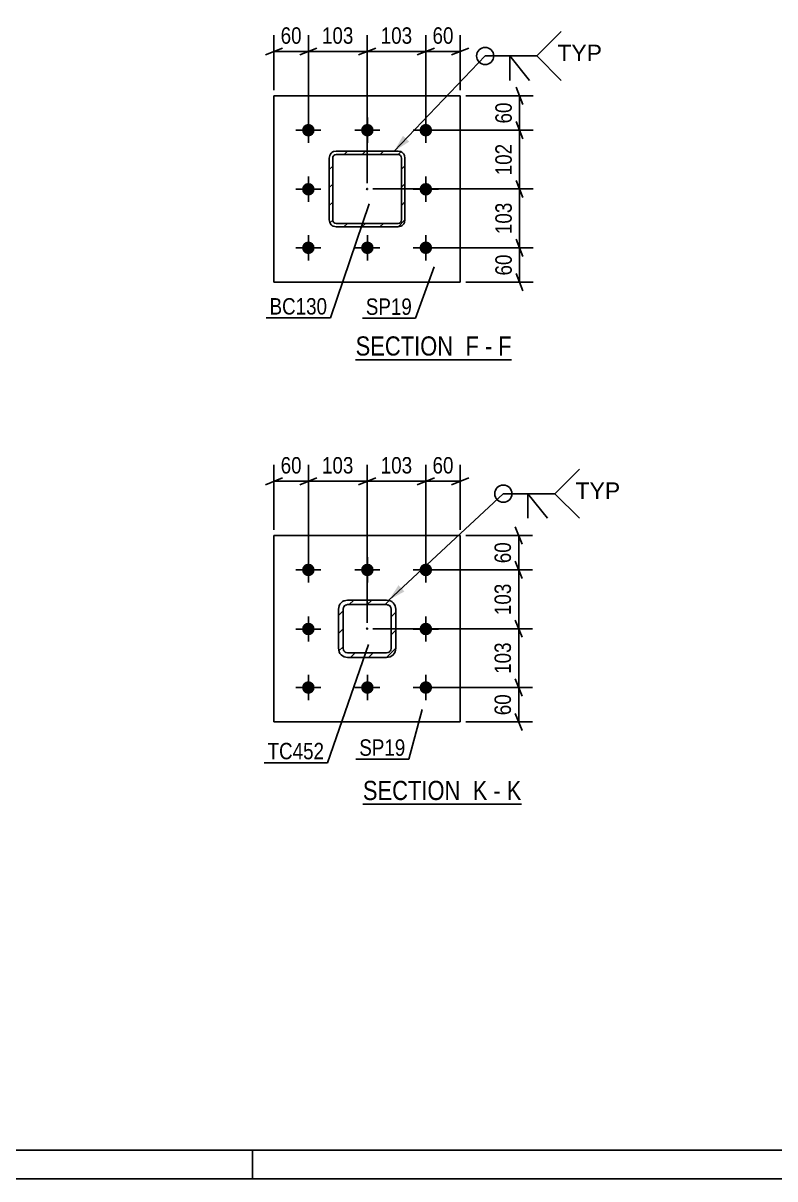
# Model space of a CAD drawing. Header units: millimetres. Extents: x 0 to 1189, y 0 to 841.
# Drawn here: x 309 to 440.2, y 0 to 201.5 of the extents above; entities that cross this region are included whole.
import ezdxf

# ---------------------------------------------------------------- set-up
doc = ezdxf.new("R2010")
doc.units = ezdxf.units.MM
doc.linetypes.add('DXK_LINE_DOT2', pattern=[3.9198, 1.9599, -1.9599])
doc.linetypes.add('DXK_LINE_DOT3', pattern=[5.9187, 2.979, -0.9799, 0.9799, -0.9799])
doc.styles.add('Arial', font='arial.ttf', dxfattribs={"height": 0.2})
doc.styles.add('Arial Narrow', font='ARIALN.TTF', dxfattribs={"height": 0.2})

# ---------------------------------------------------------------- blocks, each defined once
blk = doc.blocks.new('Unknown-814738513-18 - 2097')
at = {"color": 6, "linetype": 'Continuous'}
blk.add_line((367, 142.78), (394.22, 142.78), dxfattribs=at)
at = {"color": 0, "linetype": 'Continuous'}
for points in [[(385.11, 143.53), (385.11, 147.03), (367, 147.03), (367, 143.53)], [(388.5, 143.53), (388.5, 147.03), (386.16, 147.03), (386.16, 143.53)], [(390.83, 143.53), (390.83, 147.03), (389.55, 147.03), (389.55, 143.53)], [(394.22, 143.53), (394.22, 147.03), (391.88, 147.03), (391.88, 143.53)]]:
    blk.add_wipeout(points, dxfattribs=at)
at = {"color": 7, "linetype": 'Continuous', "style": 'Arial Narrow'}
for s, p in [('SECTION ', (367, 143.53)), ('F', (386.16, 143.53)), ('F', (391.88, 143.53)), ('-', (389.55, 143.53))]:
    blk.add_text(s, height=3.34, dxfattribs=at).set_placement(p)
blk = doc.blocks.new('Unknown-814738513-1135')
at = {"color": 5, "linetype": 'Continuous'}
for p, q in [((5, 5), (1184, 5)), ((349, 0), (349, 5)), ((0, 0), (1189, 0))]:
    blk.add_line(p, q, dxfattribs=at)
blk = doc.blocks.new('Unknown-814738513-16 - 3327')
at = {"color": 6, "linetype": 'Continuous'}
blk.add_line((368.27, 65.3), (395.92, 65.3), dxfattribs=at)
at = {"color": 0, "linetype": 'Continuous'}
for points in [[(386.38, 66.05), (386.38, 69.55), (368.27, 69.55), (368.27, 66.05)], [(389.98, 66.05), (389.98, 69.55), (387.43, 69.55), (387.43, 66.05)], [(392.31, 66.05), (392.31, 69.55), (391.03, 69.55), (391.03, 66.05)], [(395.92, 66.05), (395.92, 69.55), (393.36, 69.55), (393.36, 66.05)]]:
    blk.add_wipeout(points, dxfattribs=at)
at = {"color": 7, "linetype": 'Continuous', "style": 'Arial Narrow'}
for s, p in [('SECTION ', (368.27, 66.05)), ('K', (387.43, 66.05)), ('K', (393.36, 66.05)), ('-', (391.03, 66.05))]:
    blk.add_text(s, height=3.34, dxfattribs=at).set_placement(p)
blk = doc.blocks.new('Bolt-814738513-2119 - 2097')
at = {"linetype": 'Continuous'}
for points in [[(359.85, 182.82, -1), (357.65, 182.82, -1)], [(370.15, 182.82, -1), (367.95, 182.82, -1)], [(380.35, 182.82, -1), (378.15, 182.82, -1)], [(359.85, 172.52, -1), (357.65, 172.52, -1)], [(380.35, 172.52, -1), (378.15, 172.52, -1)], [(359.85, 162.32, -1), (357.65, 162.32, -1)], [(370.15, 162.32, -1), (367.95, 162.32, -1)], [(380.35, 162.32, -1), (378.15, 162.32, -1)]]:
    blk.add_hatch(color=1, dxfattribs=at).paths.add_polyline_path(points)
at = {"color": 1, "linetype": 'Continuous'}
for p, q in [((358.75, 185.02), (358.75, 180.62)), ((369.05, 185.02), (369.05, 180.62)), ((379.25, 185.02), (379.25, 180.62)), ((356.55, 182.82), (360.95, 182.82)), ((366.85, 182.82), (371.25, 182.82)), ((377.05, 182.82), (381.45, 182.82)), ((358.75, 174.72), (358.75, 170.32)), ((379.25, 174.72), (379.25, 170.32)), ((356.55, 172.52), (360.95, 172.52)), ((377.05, 172.52), (381.45, 172.52)), ((358.75, 164.52), (358.75, 160.12)), ((369.05, 164.52), (369.05, 160.12)), ((379.25, 164.52), (379.25, 160.12)), ((356.55, 162.32), (360.95, 162.32)), ((366.85, 162.32), (371.25, 162.32)), ((377.05, 162.32), (381.45, 162.32))]:
    blk.add_line(p, q, dxfattribs=at)
blk = doc.blocks.new('Part-814738513-2180 - 2097')
at = {"color": 2, "linetype": 'Continuous'}
for p, q in [((352.75, 156.32), (352.75, 188.82)), ((352.75, 188.82), (385.25, 188.82)), ((385.25, 156.32), (385.25, 188.82)), ((352.75, 156.32), (385.25, 156.32))]:
    blk.add_line(p, q, dxfattribs=at)
blk = doc.blocks.new('Part-814738513-2227 - 2097')
at = {"linetype": 'Continuous'}
h = blk.add_hatch(dxfattribs=at)
h.set_pattern_fill('', scale=0.7, style=0, pattern_type=0)
h.set_pattern_definition([(45, (374.3972, 165.973), (-1.57154, 1.57154), [])])
h.paths.add_polyline_path([(363.6, 165.97), (374.4, 165.97), (374.86, 166.06), (375.25, 166.32), (375.51, 166.71), (375.6, 167.17), (375.6, 177.97), (375.51, 178.43), (375.25, 178.82), (374.86, 179.08), (374.4, 179.17), (363.6, 179.17), (363.14, 179.08), (362.75, 178.82), (362.49, 178.43), (362.4, 177.97), (362.4, 167.17), (362.49, 166.71), (362.75, 166.32), (363.14, 166.06)])
h.paths.add_polyline_path([(363.04, 166.94), (363, 167.17), (363, 177.97), (363.04, 178.2), (363.17, 178.4), (363.37, 178.53), (363.6, 178.57), (374.4, 178.57), (374.63, 178.53), (374.82, 178.4), (374.95, 178.2), (375, 177.97), (375, 167.17), (374.95, 166.94), (374.82, 166.75), (374.63, 166.62), (374.4, 166.57), (363.6, 166.57), (363.37, 166.62), (363.17, 166.75)])
blk.add_hatch(color=30, dxfattribs=at).paths.add_polyline_path([(369, 172.47, -1), (369, 172.67, -1)])
at = {"color": 7, "linetype": 'DXK_LINE_DOT2'}
for p, q in [((362.4, 177.97), (362.49, 178.43)), ((362.4, 177.97), (362.4, 167.17)), ((363.04, 178.2), (363, 177.97)), ((363, 167.17), (363, 177.97)), ((363.17, 178.4), (363.04, 178.2)), ((363.14, 179.08), (363.6, 179.17)), ((363.37, 178.53), (363.17, 178.4)), ((363.6, 178.57), (363.37, 178.53)), ((363.6, 179.17), (374.4, 179.17)), ((363.6, 178.57), (374.4, 178.57)), ((374.4, 179.17), (374.86, 179.08)), ((374.63, 178.53), (374.4, 178.57)), ((374.82, 178.4), (374.63, 178.53)), ((374.95, 178.2), (374.82, 178.4)), ((375, 177.97), (374.95, 178.2)), ((375, 167.17), (375, 177.97)), ((375.51, 178.43), (375.6, 177.97)), ((375.6, 167.17), (375.6, 177.97)), ((362.49, 166.71), (362.4, 167.17)), ((363, 167.17), (363.04, 166.94)), ((363.04, 166.94), (363.17, 166.75)), ((363.6, 165.97), (363.14, 166.06)), ((363.17, 166.75), (363.37, 166.62)), ((363.37, 166.62), (363.6, 166.57)), ((363.6, 166.57), (374.4, 166.57)), ((363.6, 165.97), (374.4, 165.97)), ((374.4, 166.57), (374.63, 166.62)), ((374.86, 166.06), (374.4, 165.97)), ((374.63, 166.62), (374.82, 166.75)), ((374.82, 166.75), (374.95, 166.94)), ((374.95, 166.94), (375, 167.17)), ((375.6, 167.17), (375.51, 166.71))]:
    blk.add_line(p, q, dxfattribs=at)
at = {"color": 2, "linetype": 'Continuous'}
for p, q in [((362.49, 178.43), (362.4, 177.97)), ((362.4, 177.97), (362.4, 177.97)), ((362.4, 167.17), (362.4, 177.97)), ((363, 177.97), (363.04, 178.2)), ((363, 177.97), (363, 177.97)), ((363, 167.17), (363, 177.97)), ((363.04, 178.2), (363.17, 178.4)), ((363.6, 179.17), (363.14, 179.08)), ((363.17, 178.4), (363.37, 178.53)), ((363.37, 178.53), (363.6, 178.57)), ((363.6, 179.17), (363.6, 179.17)), ((363.6, 179.17), (374.4, 179.17)), ((363.6, 178.57), (363.6, 178.57)), ((363.6, 178.57), (374.4, 178.57)), ((374.4, 179.17), (374.4, 179.17)), ((374.86, 179.08), (374.4, 179.17)), ((374.4, 178.57), (374.4, 178.57)), ((374.4, 178.57), (374.63, 178.53)), ((374.63, 178.53), (374.82, 178.4)), ((374.82, 178.4), (374.95, 178.2)), ((374.95, 178.2), (375, 177.97)), ((375, 177.97), (375, 177.97)), ((375, 167.17), (375, 177.97)), ((375.6, 177.97), (375.51, 178.43)), ((375.6, 177.97), (375.6, 177.97)), ((375.6, 167.17), (375.6, 177.97)), ((362.4, 167.17), (362.4, 167.17)), ((362.4, 167.17), (362.49, 166.71)), ((363, 167.17), (363, 167.17)), ((363.04, 166.94), (363, 167.17)), ((363.17, 166.75), (363.04, 166.94)), ((363.14, 166.06), (363.6, 165.97)), ((363.37, 166.62), (363.17, 166.75)), ((363.6, 166.57), (363.37, 166.62)), ((363.6, 166.57), (363.6, 166.57)), ((363.6, 166.57), (374.4, 166.57)), ((363.6, 165.97), (363.6, 165.97)), ((363.6, 165.97), (374.4, 165.97)), ((374.63, 166.62), (374.4, 166.57)), ((374.4, 166.57), (374.4, 166.57)), ((374.4, 165.97), (374.86, 166.06)), ((374.4, 165.97), (374.4, 165.97)), ((374.82, 166.75), (374.63, 166.62)), ((374.95, 166.94), (374.82, 166.75)), ((375, 167.17), (374.95, 166.94)), ((375, 167.17), (375, 167.17)), ((375.51, 166.71), (375.6, 167.17)), ((375.6, 167.17), (375.6, 167.17))]:
    blk.add_line(p, q, dxfattribs=at)
at = {"color": 7, "linetype": 'DXK_LINE_DOT3'}
blk.add_line((369, 172.57), (369, 172.57), dxfattribs=at)
at = {"color": 30, "linetype": 'DXK_LINE_DOT3'}
blk.add_line((369, 172.57), (369, 172.57), dxfattribs=at)
at = {"color": 30, "linetype": 'Continuous'}
blk.add_circle((369, 172.57), 0.1, dxfattribs=at)
at = {"color": 7, "linetype": 'DXK_LINE_DOT2'}
for centre, start, end in [((363.6, 177.97), 112.5, 157.5), ((374.4, 177.97), 22.5, 67.5), ((363.6, 167.17), 202.5, 247.5), ((374.4, 167.17), 292.5, 337.5)]:
    blk.add_arc(centre, 1.2, start, end, dxfattribs=at)
at = {"color": 2, "linetype": 'Continuous'}
for centre, start, end in [((363.6, 177.97), 112.5, 157.5), ((374.4, 177.97), 22.5, 67.5), ((363.6, 167.17), 202.5, 247.5), ((374.4, 167.17), 292.5, 337.5)]:
    blk.add_arc(centre, 1.2, start, end, dxfattribs=at)
blk = doc.blocks.new('Bolt-814738513-3387 - 3327')
at = {"linetype": 'Continuous'}
for points in [[(359.85, 106.16, -1), (357.65, 106.16, -1)], [(370.15, 106.16, -1), (367.95, 106.16, -1)], [(380.35, 106.16, -1), (378.15, 106.16, -1)], [(359.85, 95.86, -1), (357.65, 95.86, -1)], [(380.35, 95.86, -1), (378.15, 95.86, -1)], [(359.85, 85.66, -1), (357.65, 85.66, -1)], [(370.15, 85.66, -1), (367.95, 85.66, -1)], [(380.35, 85.66, -1), (378.15, 85.66, -1)]]:
    blk.add_hatch(color=1, dxfattribs=at).paths.add_polyline_path(points)
at = {"color": 1, "linetype": 'Continuous'}
for p, q in [((358.75, 108.36), (358.75, 103.96)), ((369.05, 108.36), (369.05, 103.96)), ((379.25, 108.36), (379.25, 103.96)), ((356.55, 106.16), (360.95, 106.16)), ((366.85, 106.16), (371.25, 106.16)), ((377.05, 106.16), (381.45, 106.16)), ((358.75, 98.06), (358.75, 93.66)), ((379.25, 98.06), (379.25, 93.66)), ((356.55, 95.86), (360.95, 95.86)), ((377.05, 95.86), (381.45, 95.86)), ((358.75, 87.86), (358.75, 83.46)), ((369.05, 87.86), (369.05, 83.46)), ((379.25, 87.86), (379.25, 83.46)), ((356.55, 85.66), (360.95, 85.66)), ((366.85, 85.66), (371.25, 85.66)), ((377.05, 85.66), (381.45, 85.66))]:
    blk.add_line(p, q, dxfattribs=at)
blk = doc.blocks.new('Part-814738513-3458 - 3327')
at = {"linetype": 'Continuous'}
h = blk.add_hatch(dxfattribs=at)
h.set_pattern_fill('', scale=0.7, style=0, pattern_type=0)
h.set_pattern_definition([(45, (372.3972, 90.9053), (-1.57154, 1.57154), [])])
h.paths.add_polyline_path([(365.6, 90.91), (372.4, 90.91), (373.01, 91.03), (373.53, 91.37), (373.88, 91.89), (374, 92.51), (374, 99.31), (373.88, 99.92), (373.53, 100.44), (373.01, 100.78), (372.4, 100.91), (365.6, 100.91), (364.98, 100.78), (364.47, 100.44), (364.12, 99.92), (364, 99.31), (364, 92.51), (364.12, 91.89), (364.47, 91.37), (364.98, 91.03)])
h.paths.add_polyline_path([(364.86, 92.2), (364.8, 92.51), (364.8, 99.31), (364.86, 99.61), (365.03, 99.87), (365.29, 100.04), (365.6, 100.11), (372.4, 100.11), (372.7, 100.04), (372.96, 99.87), (373.14, 99.61), (373.2, 99.31), (373.2, 92.51), (373.14, 92.2), (372.96, 91.94), (372.7, 91.77), (372.4, 91.71), (365.6, 91.71), (365.29, 91.77), (365.03, 91.94)])
blk.add_hatch(color=246, dxfattribs=at).paths.add_polyline_path([(369, 95.81, -1), (369, 96.01, -1)])
at = {"color": 7, "linetype": 'DXK_LINE_DOT2'}
for p, q in [((364.98, 100.78), (365.6, 100.91)), ((365.6, 100.91), (372.4, 100.91)), ((372.4, 100.91), (373.01, 100.78)), ((364, 99.31), (364.12, 99.92)), ((364, 92.51), (364, 99.31)), ((364.86, 99.61), (364.8, 99.31)), ((364.8, 92.51), (364.8, 99.31)), ((365.6, 100.11), (365.29, 100.04)), ((365.6, 100.11), (372.4, 100.11)), ((372.7, 100.04), (372.4, 100.11)), ((373.2, 99.31), (373.14, 99.61)), ((373.2, 92.51), (373.2, 99.31)), ((373.88, 99.92), (374, 99.31)), ((374, 92.51), (374, 99.31)), ((364.12, 91.89), (364, 92.51)), ((364.8, 92.51), (364.86, 92.2)), ((365.6, 90.91), (364.98, 91.03)), ((365.29, 91.77), (365.6, 91.71)), ((365.6, 91.71), (372.4, 91.71)), ((365.6, 90.91), (372.4, 90.91)), ((372.4, 91.71), (372.7, 91.77)), ((373.01, 91.03), (372.4, 90.91)), ((373.14, 92.2), (373.2, 92.51)), ((374, 92.51), (373.88, 91.89))]:
    blk.add_line(p, q, dxfattribs=at)
at = {"color": 2, "linetype": 'Continuous'}
for p, q in [((365.6, 100.91), (364.98, 100.78)), ((365.6, 100.91), (372.4, 100.91)), ((373.01, 100.78), (372.4, 100.91)), ((364.12, 99.92), (364, 99.31)), ((364, 92.51), (364, 99.31)), ((364.8, 99.31), (364.86, 99.61)), ((364.8, 92.51), (364.8, 99.31)), ((365.29, 100.04), (365.6, 100.11)), ((365.6, 100.11), (372.4, 100.11)), ((372.4, 100.11), (372.7, 100.04)), ((373.14, 99.61), (373.2, 99.31)), ((373.2, 92.51), (373.2, 99.31)), ((374, 99.31), (373.88, 99.92)), ((374, 92.51), (374, 99.31)), ((364, 92.51), (364.12, 91.89)), ((364.86, 92.2), (364.8, 92.51)), ((364.98, 91.03), (365.6, 90.91)), ((365.6, 91.71), (365.29, 91.77)), ((365.6, 91.71), (372.4, 91.71)), ((365.6, 90.91), (372.4, 90.91)), ((372.7, 91.77), (372.4, 91.71)), ((372.4, 90.91), (373.01, 91.03)), ((373.2, 92.51), (373.14, 92.2)), ((373.88, 91.89), (374, 92.51))]:
    blk.add_line(p, q, dxfattribs=at)
at = {"color": 7, "linetype": 'DXK_LINE_DOT3'}
blk.add_line((369, 95.91), (369, 95.91), dxfattribs=at)
at = {"color": 246, "linetype": 'DXK_LINE_DOT2'}
blk.add_line((369, 95.91), (369, 95.91), dxfattribs=at)
at = {"color": 246, "linetype": 'Continuous'}
blk.add_circle((369, 95.91), 0.1, dxfattribs=at)
at = {"color": 7, "linetype": 'DXK_LINE_DOT2'}
for centre, radius, start, end in [((365.6, 99.31), 1.6, 112.5, 157.5), ((372.4, 99.31), 1.6, 22.5, 67.5), ((365.6, 99.31), 0.8, 112.5, 157.5), ((372.4, 99.31), 0.8, 22.5, 67.5), ((365.6, 92.51), 1.6, 202.5, 247.5), ((365.6, 92.51), 0.8, 202.5, 247.5), ((372.4, 92.51), 0.8, 292.5, 337.5), ((372.4, 92.51), 1.6, 292.5, 337.5)]:
    blk.add_arc(centre, radius, start, end, dxfattribs=at)
at = {"color": 2, "linetype": 'Continuous'}
for centre, radius, start, end in [((365.6, 99.31), 1.6, 112.5, 157.5), ((372.4, 99.31), 1.6, 22.5, 67.5), ((365.6, 99.31), 0.8, 112.5, 157.5), ((372.4, 99.31), 0.8, 22.5, 67.5), ((365.6, 92.51), 1.6, 202.5, 247.5), ((365.6, 92.51), 0.8, 202.5, 247.5), ((372.4, 92.51), 0.8, 292.5, 337.5), ((372.4, 92.51), 1.6, 292.5, 337.5)]:
    blk.add_arc(centre, radius, start, end, dxfattribs=at)
blk = doc.blocks.new('Part-814738513-3350 - 3327')
at = {"color": 2, "linetype": 'Continuous'}
for p, q in [((352.75, 112.16), (385.25, 112.16)), ((352.75, 112.16), (352.75, 79.66)), ((385.25, 112.16), (385.25, 79.66)), ((352.75, 79.66), (385.25, 79.66))]:
    blk.add_line(p, q, dxfattribs=at)
blk = doc.blocks.new('StraightDimension-814738513-2320 - 2097')
at = {"color": 7, "linetype": 'Continuous'}
for p, q in [((379.25, 183.82), (379.25, 199.39)), ((385.25, 189.82), (385.25, 199.39)), ((377.75, 195.94), (380.75, 197.14)), ((379.25, 196.54), (385.25, 196.54)), ((386.75, 197.14), (383.75, 195.94))]:
    blk.add_line(p, q, dxfattribs=at)
at = {"color": 0}
blk.add_wipeout([(384.68, 197.29), (384.68, 201.49), (379.82, 201.49), (379.82, 197.29)], dxfattribs=at)
at = {"color": 3, "style": 'Arial Narrow'}
blk.add_text('60', height=2.863, dxfattribs=at).set_placement((380.42, 197.89))
blk = doc.blocks.new('StraightDimension-814738513-2253 - 2097')
at = {"color": 7, "linetype": 'Continuous'}
for p, q in [((394.99, 163.82), (396.19, 160.82)), ((380.25, 162.32), (397.99, 162.32)), ((395.59, 156.32), (395.59, 162.32)), ((396.19, 154.82), (394.99, 157.82)), ((386.25, 156.32), (397.99, 156.32))]:
    blk.add_line(p, q, dxfattribs=at)
at = {"color": 0}
blk.add_wipeout([(394.84, 161.75), (390.64, 161.75), (390.64, 156.89), (394.84, 156.89)], dxfattribs=at)
at = {"color": 3, "style": 'Arial Narrow'}
blk.add_text('60', height=2.863, rotation=90.0002, dxfattribs=at).set_placement((394.24, 157.49))
blk = doc.blocks.new('StraightDimension-814738513-2263 - 2097')
at = {"color": 7, "linetype": 'Continuous'}
for p, q in [((394.99, 174.07), (396.19, 171.07)), ((370, 172.57), (397.99, 172.57)), ((395.59, 162.32), (395.59, 172.57)), ((396.19, 160.82), (394.99, 163.82)), ((380.25, 162.32), (397.99, 162.32))]:
    blk.add_line(p, q, dxfattribs=at)
at = {"color": 0}
blk.add_wipeout([(394.84, 170.79), (390.64, 170.79), (390.64, 164.11), (394.84, 164.11)], dxfattribs=at)
at = {"color": 3, "style": 'Arial Narrow'}
blk.add_text('103', height=2.863, rotation=90.0002, dxfattribs=at).set_placement((394.24, 164.71))
blk = doc.blocks.new('StraightDimension-814738513-2272 - 2097')
at = {"color": 7, "linetype": 'Continuous'}
for p, q in [((394.99, 184.32), (396.19, 181.32)), ((380.25, 182.82), (397.99, 182.82)), ((395.59, 172.57), (395.59, 182.82)), ((396.19, 171.07), (394.99, 174.07)), ((370, 172.57), (397.99, 172.57))]:
    blk.add_line(p, q, dxfattribs=at)
at = {"color": 0}
blk.add_wipeout([(394.84, 181.04), (390.64, 181.04), (390.64, 174.36), (394.84, 174.36)], dxfattribs=at)
at = {"color": 3, "style": 'Arial Narrow'}
blk.add_text('102', height=2.863, rotation=90.0002, dxfattribs=at).set_placement((394.24, 174.96))
blk = doc.blocks.new('StraightDimension-814738513-2281 - 2097')
at = {"color": 7, "linetype": 'Continuous'}
for p, q in [((394.99, 190.32), (396.19, 187.32)), ((386.25, 188.82), (397.99, 188.82)), ((395.59, 182.82), (395.59, 188.82)), ((396.19, 181.32), (394.99, 184.32)), ((380.25, 182.82), (397.99, 182.82))]:
    blk.add_line(p, q, dxfattribs=at)
at = {"color": 0}
blk.add_wipeout([(394.84, 188.25), (390.64, 188.25), (390.64, 183.39), (394.84, 183.39)], dxfattribs=at)
at = {"color": 3, "style": 'Arial Narrow'}
blk.add_text('60', height=2.863, rotation=90.0002, dxfattribs=at).set_placement((394.24, 183.99))
blk = doc.blocks.new('StraightDimension-814738513-2292 - 2097')
at = {"color": 7, "linetype": 'Continuous'}
for p, q in [((352.75, 189.82), (352.75, 199.39)), ((358.75, 183.82), (358.75, 199.39)), ((351.25, 195.94), (354.25, 197.14)), ((352.75, 196.54), (358.75, 196.54)), ((360.25, 197.14), (357.25, 195.94))]:
    blk.add_line(p, q, dxfattribs=at)
at = {"color": 0}
blk.add_wipeout([(358.18, 197.29), (358.18, 201.49), (353.32, 201.49), (353.32, 197.29)], dxfattribs=at)
at = {"color": 3, "style": 'Arial Narrow'}
blk.add_text('60', height=2.863, dxfattribs=at).set_placement((353.92, 197.89))
blk = doc.blocks.new('StraightDimension-814738513-2302 - 2097')
at = {"color": 7, "linetype": 'Continuous'}
for p, q in [((358.75, 183.82), (358.75, 199.39)), ((369, 173.57), (369, 199.39)), ((357.25, 195.94), (360.25, 197.14)), ((358.75, 196.54), (369, 196.54)), ((370.5, 197.14), (367.5, 195.94))]:
    blk.add_line(p, q, dxfattribs=at)
at = {"color": 0}
blk.add_wipeout([(367.21, 197.29), (367.21, 201.49), (360.53, 201.49), (360.53, 197.29)], dxfattribs=at)
at = {"color": 3, "style": 'Arial Narrow'}
blk.add_text('103', height=2.863, dxfattribs=at).set_placement((361.13, 197.89))
blk = doc.blocks.new('StraightDimension-814738513-2311 - 2097')
at = {"color": 7, "linetype": 'Continuous'}
for p, q in [((369, 173.57), (369, 199.39)), ((379.25, 183.82), (379.25, 199.39)), ((367.5, 195.94), (370.5, 197.14)), ((369, 196.54), (379.25, 196.54)), ((380.75, 197.14), (377.75, 195.94))]:
    blk.add_line(p, q, dxfattribs=at)
at = {"color": 0}
blk.add_wipeout([(377.46, 197.29), (377.46, 201.49), (370.78, 201.49), (370.78, 197.29)], dxfattribs=at)
at = {"color": 3, "style": 'Arial Narrow'}
blk.add_text('103', height=2.863, dxfattribs=at).set_placement((371.38, 197.89))
blk = doc.blocks.new('StraightDimension-814738513-3513 - 3327')
at = {"color": 7, "linetype": 'Continuous'}
for p, q in [((352.75, 113.16), (352.75, 124.47)), ((358.75, 107.16), (358.75, 124.47)), ((351.25, 121.02), (354.25, 122.22)), ((352.75, 121.62), (358.75, 121.62)), ((360.25, 122.22), (357.25, 121.02))]:
    blk.add_line(p, q, dxfattribs=at)
at = {"color": 0}
blk.add_wipeout([(358.18, 122.37), (358.18, 126.57), (353.32, 126.57), (353.32, 122.37)], dxfattribs=at)
at = {"color": 3, "style": 'Arial Narrow'}
blk.add_text('60', height=2.863, dxfattribs=at).set_placement((353.92, 122.97))
blk = doc.blocks.new('StraightDimension-814738513-3472 - 3327')
at = {"color": 7, "linetype": 'Continuous'}
for p, q in [((394.85, 107.66), (396.05, 104.66)), ((380.25, 106.16), (397.85, 106.16)), ((395.45, 95.91), (395.45, 106.16)), ((396.05, 94.41), (394.85, 97.41)), ((370, 95.91), (397.85, 95.91))]:
    blk.add_line(p, q, dxfattribs=at)
at = {"color": 0}
blk.add_wipeout([(394.7, 104.37), (390.5, 104.37), (390.5, 97.69), (394.7, 97.69)], dxfattribs=at)
at = {"color": 3, "style": 'Arial Narrow'}
blk.add_text('103', height=2.863, rotation=90.0002, dxfattribs=at).set_placement((394.1, 98.29))
blk = doc.blocks.new('StraightDimension-814738513-3533 - 3327')
at = {"color": 7, "linetype": 'Continuous'}
for p, q in [((379.25, 107.16), (379.25, 124.47)), ((385.25, 113.16), (385.25, 124.47)), ((377.75, 121.02), (380.75, 122.22)), ((379.25, 121.62), (385.25, 121.62)), ((386.75, 122.22), (383.75, 121.02))]:
    blk.add_line(p, q, dxfattribs=at)
at = {"color": 0}
blk.add_wipeout([(384.68, 122.37), (384.68, 126.57), (379.82, 126.57), (379.82, 122.37)], dxfattribs=at)
at = {"color": 3, "style": 'Arial Narrow'}
blk.add_text('60', height=2.863, dxfattribs=at).set_placement((380.42, 122.97))
blk = doc.blocks.new('StraightDimension-814738513-3462 - 3327')
at = {"color": 7, "linetype": 'Continuous'}
for p, q in [((394.85, 113.66), (396.05, 110.66)), ((386.25, 112.16), (397.85, 112.16)), ((395.45, 106.16), (395.45, 112.16)), ((396.05, 104.66), (394.85, 107.66)), ((380.25, 106.16), (397.85, 106.16))]:
    blk.add_line(p, q, dxfattribs=at)
at = {"color": 0}
blk.add_wipeout([(394.7, 111.58), (390.5, 111.58), (390.5, 106.73), (394.7, 106.73)], dxfattribs=at)
at = {"color": 3, "style": 'Arial Narrow'}
blk.add_text('60', height=2.863, rotation=90.0002, dxfattribs=at).set_placement((394.1, 107.33))
blk = doc.blocks.new('StraightDimension-814738513-3482 - 3327')
at = {"color": 7, "linetype": 'Continuous'}
for p, q in [((394.85, 97.41), (396.05, 94.41)), ((370, 95.91), (397.85, 95.91)), ((395.45, 85.66), (395.45, 95.91)), ((396.05, 84.16), (394.85, 87.16)), ((380.25, 85.66), (397.85, 85.66))]:
    blk.add_line(p, q, dxfattribs=at)
at = {"color": 0}
blk.add_wipeout([(394.7, 94.12), (390.5, 94.12), (390.5, 87.44), (394.7, 87.44)], dxfattribs=at)
at = {"color": 3, "style": 'Arial Narrow'}
blk.add_text('103', height=2.863, rotation=90.0002, dxfattribs=at).set_placement((394.1, 88.04))
blk = doc.blocks.new('StraightDimension-814738513-3492 - 3327')
at = {"color": 7, "linetype": 'Continuous'}
for p, q in [((394.85, 87.16), (396.05, 84.16)), ((380.25, 85.66), (397.85, 85.66)), ((395.45, 79.66), (395.45, 85.66)), ((396.05, 78.16), (394.85, 81.16)), ((386.25, 79.66), (397.85, 79.66))]:
    blk.add_line(p, q, dxfattribs=at)
at = {"color": 0}
blk.add_wipeout([(394.7, 85.08), (390.5, 85.08), (390.5, 80.23), (394.7, 80.23)], dxfattribs=at)
at = {"color": 3, "style": 'Arial Narrow'}
blk.add_text('60', height=2.863, rotation=90.0002, dxfattribs=at).set_placement((394.1, 80.83))
blk = doc.blocks.new('StraightDimension-814738513-3503 - 3327')
at = {"color": 7, "linetype": 'Continuous'}
for p, q in [((358.75, 107.16), (358.75, 124.47)), ((369, 96.91), (369, 124.47)), ((357.25, 121.02), (360.25, 122.22)), ((358.75, 121.62), (369, 121.62)), ((370.5, 122.22), (367.5, 121.02))]:
    blk.add_line(p, q, dxfattribs=at)
at = {"color": 0}
blk.add_wipeout([(367.21, 122.37), (367.21, 126.57), (360.53, 126.57), (360.53, 122.37)], dxfattribs=at)
at = {"color": 3, "style": 'Arial Narrow'}
blk.add_text('103', height=2.863, dxfattribs=at).set_placement((361.13, 122.97))
blk = doc.blocks.new('StraightDimension-814738513-3523 - 3327')
at = {"color": 7, "linetype": 'Continuous'}
for p, q in [((369, 96.91), (369, 124.47)), ((379.25, 107.16), (379.25, 124.47)), ((367.5, 121.02), (370.5, 122.22)), ((369, 121.62), (379.25, 121.62)), ((380.75, 122.22), (377.75, 121.02))]:
    blk.add_line(p, q, dxfattribs=at)
at = {"color": 0}
blk.add_wipeout([(377.46, 122.37), (377.46, 126.57), (370.78, 126.57), (370.78, 122.37)], dxfattribs=at)
at = {"color": 3, "style": 'Arial Narrow'}
blk.add_text('103', height=2.863, dxfattribs=at).set_placement((371.38, 122.97))
blk = doc.blocks.new('Mark-814738513-2223 - 2097')
at = {"color": 0}
blk.add_wipeout([(362.03, 150.68), (362.03, 153.68), (351.98, 153.68), (351.98, 150.68)], dxfattribs=at)
blk.add_wipeout([(362.03, 150.68), (362.03, 153.68), (351.98, 153.68), (351.98, 150.68)], dxfattribs=at)
at = {"color": 30, "linetype": 'Continuous'}
for p in [(369.38, 170), (351.38, 150.08)]:
    blk.add_line(p, (362.63, 150.08), dxfattribs=at)
at = {"color": 3, "style": 'Arial Narrow'}
blk.add_text('BC130', height=2.863, dxfattribs=at).set_placement((351.98, 150.68))
blk = doc.blocks.new('Mark-814738513-2176 - 2097')
at = {"color": 0}
blk.add_wipeout([(376.82, 150.63), (376.82, 153.63), (368.78, 153.63), (368.78, 150.63)], dxfattribs=at)
blk.add_wipeout([(376.82, 150.63), (376.82, 153.63), (368.78, 153.63), (368.78, 150.63)], dxfattribs=at)
at = {"color": 30, "linetype": 'Continuous'}
for p in [(380.68, 158.99), (368.18, 150.03)]:
    blk.add_line(p, (377.42, 150.03), dxfattribs=at)
at = {"color": 3, "style": 'Arial Narrow'}
blk.add_text('SP19', height=2.863, dxfattribs=at).set_placement((368.78, 150.63))
blk = doc.blocks.new('WeldMark-814738513-2330 - 2097')
at = {"linetype": 'Continuous'}
blk.add_hatch(color=30, dxfattribs=at).paths.add_polyline_path([(376.35, 180.82), (373.73, 179.17), (375.26, 181.86)])
at = {"color": 30, "linetype": 'Continuous'}
for p, q in [((373.73, 179.17), (389.6, 195.76)), ((389.6, 195.76), (398.6, 195.76))]:
    blk.add_line(p, q, dxfattribs=at)
at = {"color": 3, "linetype": 'Continuous'}
for q in [(397.31, 191.47), (393.88, 191.47)]:
    blk.add_line((393.88, 195.76), q, dxfattribs=at)
for start, end in [(90, 270), (270, 90)]:
    blk.add_arc((389.6, 195.76), 1.5, start, end, dxfattribs=at)
at = {"color": 0, "linetype": 'Continuous'}
blk.add_wipeout([(409.97, 194.86), (409.97, 197.86), (402.2, 197.86), (402.2, 194.86)], dxfattribs=at)
blk.add_wipeout([(409.97, 194.86), (409.97, 197.86), (402.2, 197.86), (402.2, 194.86)], dxfattribs=at)
at = {"color": 3, "linetype": 'Continuous'}
for q in [(402.88, 200.05), (402.88, 191.47)]:
    blk.add_line((398.6, 195.76), q, dxfattribs=at)
at = {"color": 3, "linetype": 'Continuous', "style": 'Arial'}
blk.add_text('TYP', height=2.865, dxfattribs=at).set_placement((402.2, 194.86))
blk = doc.blocks.new('Mark-814738513-3346 - 3327')
at = {"color": 0}
blk.add_wipeout([(375.68, 73.76), (375.68, 76.76), (367.64, 76.76), (367.64, 73.76)], dxfattribs=at)
blk.add_wipeout([(375.68, 73.76), (375.68, 76.76), (367.64, 76.76), (367.64, 73.76)], dxfattribs=at)
at = {"color": 30, "linetype": 'Continuous'}
for p in [(378.59, 81.8), (367.04, 73.16)]:
    blk.add_line(p, (376.28, 73.16), dxfattribs=at)
at = {"color": 3, "style": 'Arial Narrow'}
blk.add_text('SP19', height=2.863, dxfattribs=at).set_placement((367.64, 73.76))
blk = doc.blocks.new('Mark-814738513-3454 - 3327')
at = {"color": 0}
blk.add_wipeout([(361.5, 73.15), (361.5, 76.15), (351.64, 76.15), (351.64, 73.15)], dxfattribs=at)
blk.add_wipeout([(361.5, 73.15), (361.5, 76.15), (351.64, 76.15), (351.64, 73.15)], dxfattribs=at)
at = {"color": 30, "linetype": 'Continuous'}
for p in [(369.26, 93.17), (351.04, 72.55)]:
    blk.add_line(p, (362.1, 72.55), dxfattribs=at)
at = {"color": 3, "style": 'Arial Narrow'}
blk.add_text('TC452', height=2.863, dxfattribs=at).set_placement((351.64, 73.15))
blk = doc.blocks.new('WeldMark-814738513-3543 - 3327')
at = {"linetype": 'Continuous'}
blk.add_hatch(color=30, dxfattribs=at).paths.add_polyline_path([(375.51, 102.4), (372.8, 100.91), (374.49, 103.5)])
at = {"color": 30, "linetype": 'Continuous'}
for p, q in [((372.8, 100.91), (392.77, 119.45)), ((392.77, 119.45), (401.77, 119.45))]:
    blk.add_line(p, q, dxfattribs=at)
at = {"color": 3, "linetype": 'Continuous'}
for q in [(400.48, 115.16), (397.06, 115.16)]:
    blk.add_line((397.06, 119.45), q, dxfattribs=at)
for start, end in [(90, 270), (270, 90)]:
    blk.add_arc((392.77, 119.45), 1.5, start, end, dxfattribs=at)
at = {"color": 0, "linetype": 'Continuous'}
blk.add_wipeout([(413.15, 118.55), (413.15, 121.55), (405.37, 121.55), (405.37, 118.55)], dxfattribs=at)
blk.add_wipeout([(413.15, 118.55), (413.15, 121.55), (405.37, 121.55), (405.37, 118.55)], dxfattribs=at)
at = {"color": 3, "linetype": 'Continuous'}
for q in [(406.06, 123.73), (406.06, 115.16)]:
    blk.add_line((401.77, 119.45), q, dxfattribs=at)
at = {"color": 3, "linetype": 'Continuous', "style": 'Arial'}
blk.add_text('TYP', height=2.865, dxfattribs=at).set_placement((405.37, 118.55))

msp = doc.modelspace()

# ---------------------------------------------------------------- block references
for name in ['Part-814738513-2180 - 2097', 'Bolt-814738513-2119 - 2097', 'Part-814738513-2227 - 2097', 'Unknown-814738513-18 - 2097', 'Part-814738513-3350 - 3327', 'Bolt-814738513-3387 - 3327', 'Part-814738513-3458 - 3327']:
    msp.add_blockref(name, (0, 0))

# ---------------------------------------------------------------- next in the draw order: block references
msp.add_blockref('Unknown-814738513-1135', (0, 0))

# ---------------------------------------------------------------- next in the draw order: block references
for name in ['StraightDimension-814738513-2292 - 2097', 'StraightDimension-814738513-2320 - 2097', 'StraightDimension-814738513-2253 - 2097', 'StraightDimension-814738513-3513 - 3327', 'StraightDimension-814738513-3472 - 3327', 'Mark-814738513-3346 - 3327', 'Unknown-814738513-16 - 3327']:
    msp.add_blockref(name, (0, 0))

# ---------------------------------------------------------------- next in the draw order: block references
for name in ['StraightDimension-814738513-2263 - 2097', 'StraightDimension-814738513-3533 - 3327', 'StraightDimension-814738513-3482 - 3327']:
    msp.add_blockref(name, (0, 0))

# ---------------------------------------------------------------- next in the draw order: block references
for name in ['StraightDimension-814738513-2272 - 2097', 'Mark-814738513-2223 - 2097', 'StraightDimension-814738513-3503 - 3327', 'StraightDimension-814738513-3462 - 3327', 'Mark-814738513-3454 - 3327', 'StraightDimension-814738513-3492 - 3327']:
    msp.add_blockref(name, (0, 0))

# ---------------------------------------------------------------- next in the draw order: block references
for name in ['StraightDimension-814738513-2302 - 2097', 'StraightDimension-814738513-2281 - 2097', 'Mark-814738513-2176 - 2097', 'StraightDimension-814738513-3523 - 3327']:
    msp.add_blockref(name, (0, 0))

# ---------------------------------------------------------------- next in the draw order: block references
for name in ['StraightDimension-814738513-2311 - 2097', 'WeldMark-814738513-3543 - 3327']:
    msp.add_blockref(name, (0, 0))

# ---------------------------------------------------------------- next in the draw order: block references
msp.add_blockref('WeldMark-814738513-2330 - 2097', (0, 0))

doc.saveas('drawing.dxf')
